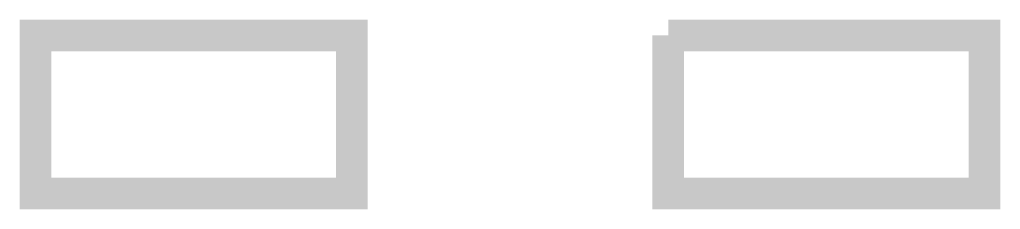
# Model space of a CAD drawing. Header units: millimetres. Extents: x 95 to 405, y 65 to 125.
import ezdxf

# ---------------------------------------------------------------- set-up
doc = ezdxf.new("R2010")
doc.units = ezdxf.units.MM

msp = doc.modelspace()

# ---------------------------------------------------------------- linework, layer by layer
for points in [[(95, 65), (105, 75), (95, 125), (105, 115)], [(95, 125), (105, 115), (150, 125), (150, 115)], [(150, 125), (150, 115), (205, 125), (195, 115)], [(205, 125), (195, 115), (205, 65), (195, 75)], [(300, 125), (300, 115), (405, 125), (395, 115)], [(405, 125), (395, 115), (405, 65), (395, 75)], [(295, 65), (305, 75), (295, 120), (305, 120)], [(205, 65), (195, 75), (95, 65), (105, 75)], [(405, 65), (395, 75), (295, 65), (305, 75)]]:
    msp.add_trace(points)

doc.saveas('drawing.dxf')
